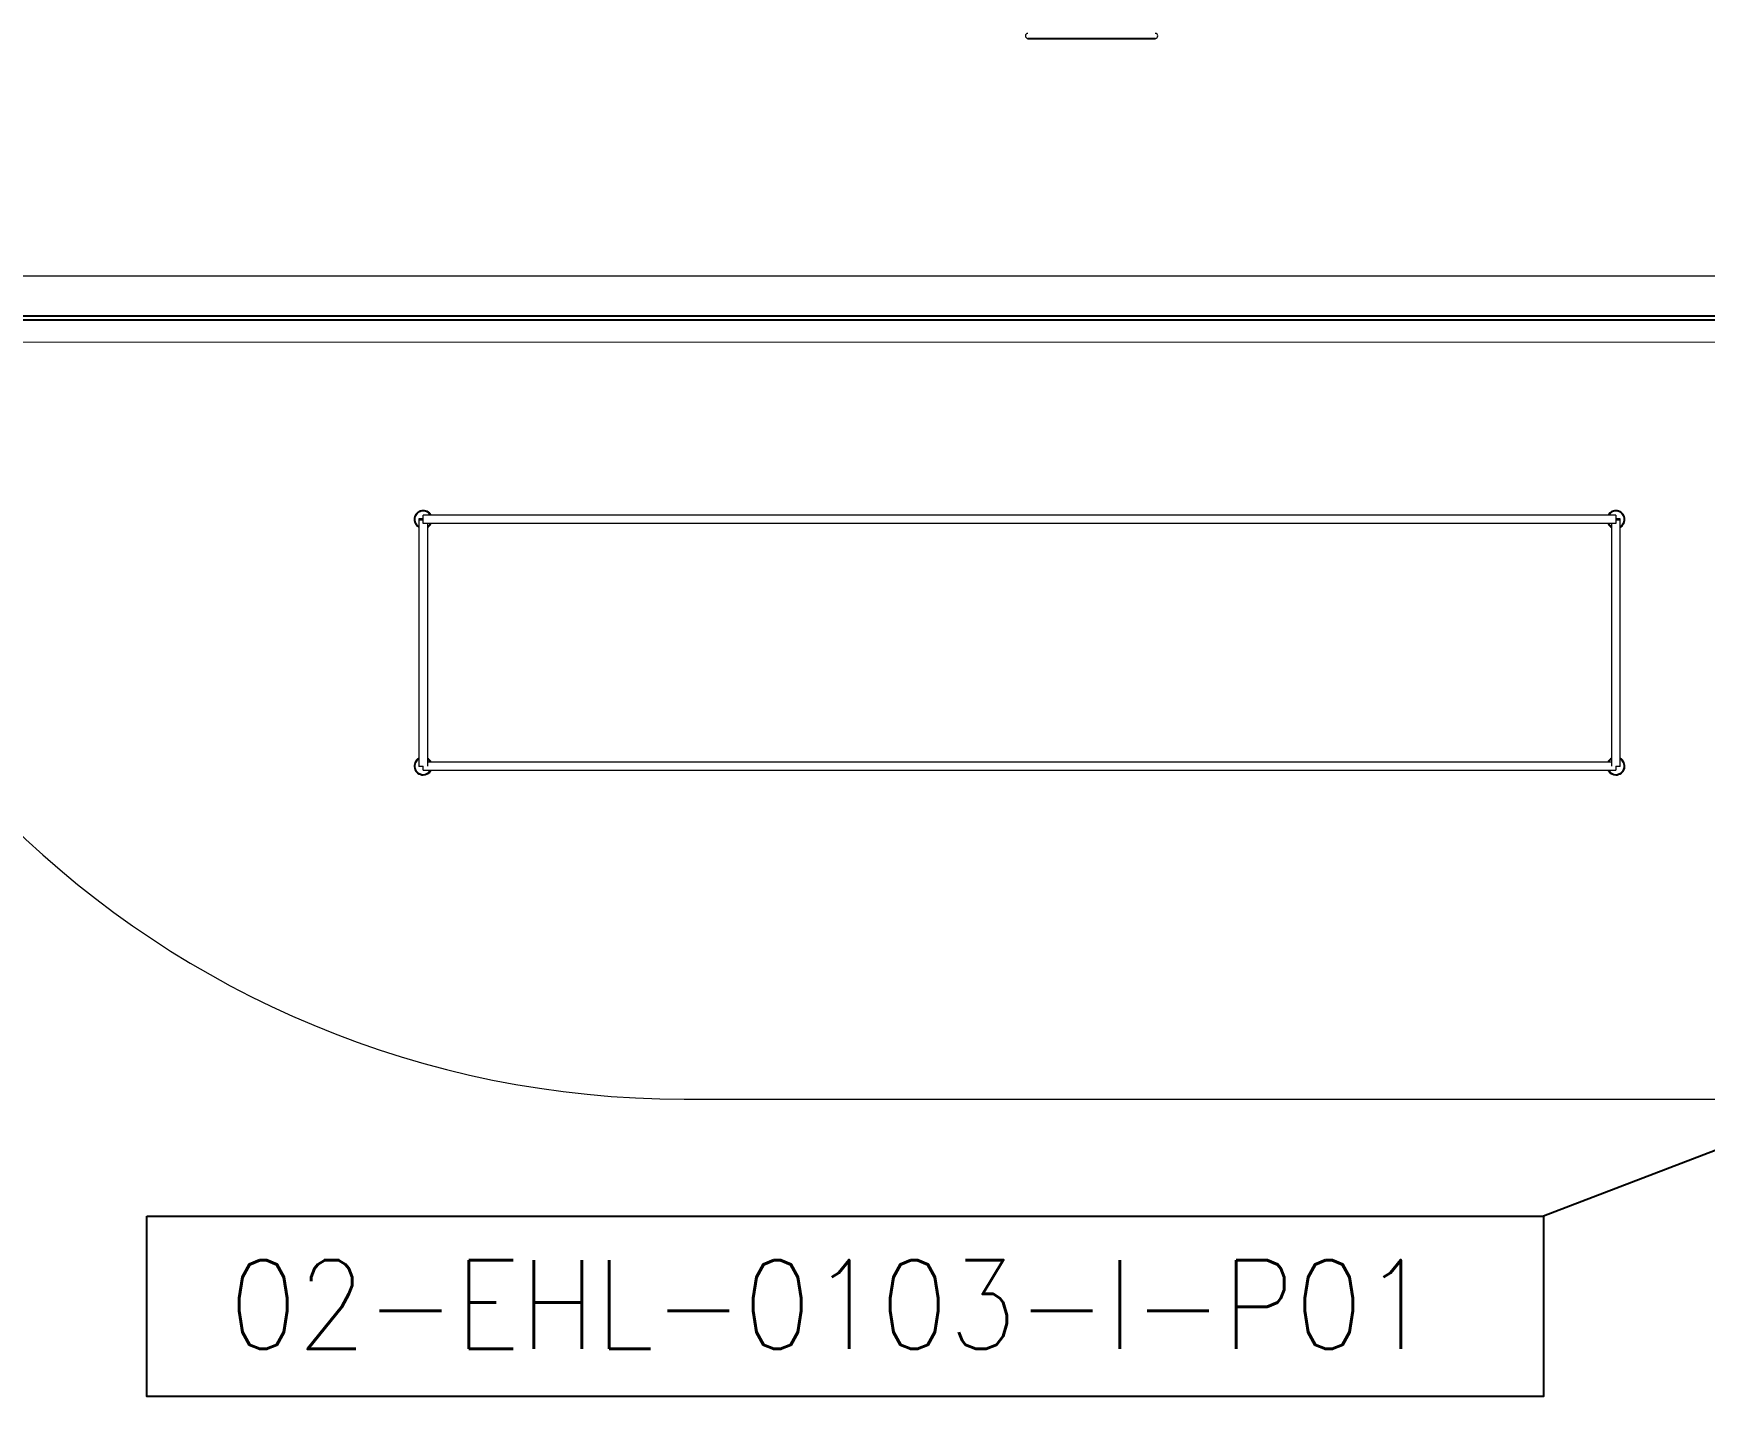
# Model space of a CAD drawing. Header units: inches. Extents: x -430764 to 624329, y 7374 to 217374.
# Drawn here: x -272133 to -251817, y 139861 to 156438 of the extents above; entities that cross this region are included whole.
import ezdxf

# ---------------------------------------------------------------- set-up
doc = ezdxf.new("R2010")
doc.units = ezdxf.units.IN
doc.header["$MEASUREMENT"] = 0
doc.layers.add('_Auto', color=7, linetype='Continuous')
doc.layers.add('Cables', color=7, linetype='Continuous')
for name, color, linetype, lineweight in [('Background Stuff', 252, 'Continuous', 5), ('Cable Trench', 7, 'Continuous', 13), ('CABLETRAYLAYOUT-EMBED 2_DWG$0$DwgTemplate', 7, 'Continuous', 9)]:
    doc.layers.add(name, color=color, linetype=linetype, lineweight=lineweight)
doc.styles.add('HZTXT', font='simplexs.shx', dxfattribs={"width": 0.7, "bigfont": 'hztxt.shx'})
doc.styles.get("Standard").update_dxf_attribs({"font": 'arial.ttf'})
doc.dimstyles.get("Standard").update_dxf_attribs({"dimtxt": 0.18, "dimasz": 0.18, "dimexe": 0.18, "dimexo": 0.0625, "dimgap": 0.09, "dimtad": 0, "dimtih": 1, "dimtoh": 1, "dimdec": 4, "dimzin": 0, "dimdsep": 46, "dimtxsty": 'Standard', "dimcen": 0.09, "dimadec": 0, "dimazin": 0, "dimtfac": 1, "dimtdec": 4, "dimtofl": 0, "dimtmove": 0, "dimatfit": 3, "dimfxl": 1, "dimtolj": 1, "dimtzin": 0, "dimarcsym": 0})

msp = doc.modelspace()

# ---------------------------------------------------------------- linework, layer by layer
at = {"layer": '_Auto', "color": 7, "linetype": 'Continuous'}
msp.add_lwpolyline([(-270756, 142056), (-253776, 142056), (-253776, 139861), (-270756, 139861)], close=True, dxfattribs=at)
at = {"layer": 'Background Stuff', "linetype": 'Continuous'}
for p, q in [((-260044, 156369), (-260044, 156377)), ((-260044, 156369), (-260044, 156377)), ((-258495, 156377), (-260044, 156377)), ((-258495, 156369), (-260044, 156369)), ((-258495, 156377), (-258495, 156369)), ((-258495, 156369), (-258495, 156377))]:
    msp.add_line(p, q, dxfattribs=at)
for centre, start, end in [((-260044, 156408), 90, 270), ((-260044, 156408), 90, 270), ((-258495, 156408), 270, 90), ((-258495, 156408), 270, 90)]:
    msp.add_arc(centre, 30.2, start, end, dxfattribs=at)
at = {"layer": 'Cable Trench', "color": 2, "linetype": 'Continuous'}
for p, q in [((-241430, 153484), (-286030, 153486)), ((-286030, 152686), (-242720, 152684))]:
    msp.add_line(p, q, dxfattribs=at)
at = {"layer": 'Cables'}
msp.add_lwpolyline([(-286870, 153005), (-241909, 153005), (-241909, 152949), (-286870, 152949)], close=True, dxfattribs=at)
at = {"layer": 'CABLETRAYLAYOUT-EMBED 2_DWG$0$DwgTemplate', "color": 252, "linetype": 'Continuous'}
for p, q in [((-267395, 150477), (-267395, 150580)), ((-252895, 150580), (-267395, 150580)), ((-252895, 150580), (-252895, 150477)), ((-267446, 150534), (-267446, 150533)), ((-267395, 150534), (-267446, 150534)), ((-267446, 150533), (-267446, 150524)), ((-267446, 150533), (-267398, 150533)), ((-267398, 150524), (-267446, 150524)), ((-267446, 150524), (-267446, 150523)), ((-267446, 150523), (-267395, 150523)), ((-267446, 150523), (-267446, 147523)), ((-267398, 150533), (-267398, 150524)), ((-252895, 150477), (-267395, 150477)), ((-267343, 150477), (-267343, 147526)), ((-252946, 147526), (-252946, 150477)), ((-252843, 150534), (-252895, 150534)), ((-252895, 150523), (-252843, 150523)), ((-252891, 150524), (-252891, 150533)), ((-252891, 150533), (-252843, 150533)), ((-252843, 150524), (-252891, 150524)), ((-252843, 150533), (-252843, 150534)), ((-252843, 150524), (-252843, 150533)), ((-252843, 150523), (-252843, 150524)), ((-252843, 147523), (-252843, 150523)), ((-267395, 147523), (-267446, 147523)), ((-267395, 147477), (-267395, 147526)), ((-267343, 147580), (-252946, 147580)), ((-252895, 147526), (-252895, 147477)), ((-252843, 147523), (-252895, 147523)), ((-267395, 147477), (-252895, 147477)), ((-264221, 143478), (-240912, 143478))]:
    msp.add_line(p, q, dxfattribs=at)
for centre, radius, start, end in [((-264221, 155203), 11724, 181.1812, 270), ((-267395, 150528), 110, 28.0636, 241.9364), ((-267395, 150528), 101, 30.5566, 239.4434), ((-252895, 150528), 110, 298.0636, 151.9364), ((-252895, 150528), 101, 300.5566, 149.4434), ((-267395, 150528), 101, 300.5566, 329.4434), ((-267395, 150528), 110, 298.0636, 331.9364), ((-252895, 150528), 110, 208.0636, 241.9364), ((-252895, 150528), 101, 210.5566, 239.4434), ((-267395, 147528), 110, 118.0636, 270), ((-267395, 147528), 101, 120.5566, 270), ((-267395, 147528), 110, 28.0636, 61.9364), ((-267395, 147528), 101, 30.5566, 59.4434), ((-252895, 147528), 110, 118.0636, 151.9364), ((-252895, 147528), 101, 120.5566, 149.4434), ((-252895, 147528), 110, 270, 61.9364), ((-252895, 147528), 101, 270, 59.4434), ((-267395, 147528), 101, 270, 329.4434), ((-267395, 147528), 110, 270, 331.9364), ((-252895, 147528), 110, 208.0636, 270), ((-252895, 147528), 101, 210.5566, 270)]:
    msp.add_arc(centre, radius, start, end, dxfattribs=at)

# ---------------------------------------------------------------- texts
at = {"layer": '_Auto', "color": 7, "style": 'HZTXT', "width": 0.9}
msp.add_text('02-EHL-0103-I-P01', height=1080, dxfattribs=at).set_placement((-269757, 140440))

# ---------------------------------------------------------------- leaders
at = {"layer": 'Cables'}
msp.add_leader([(-245247, 145321), (-253776, 142056)], dimstyle='Standard', override={"dimasz": 1000}, dxfattribs=at)

doc.saveas('drawing.dxf')
